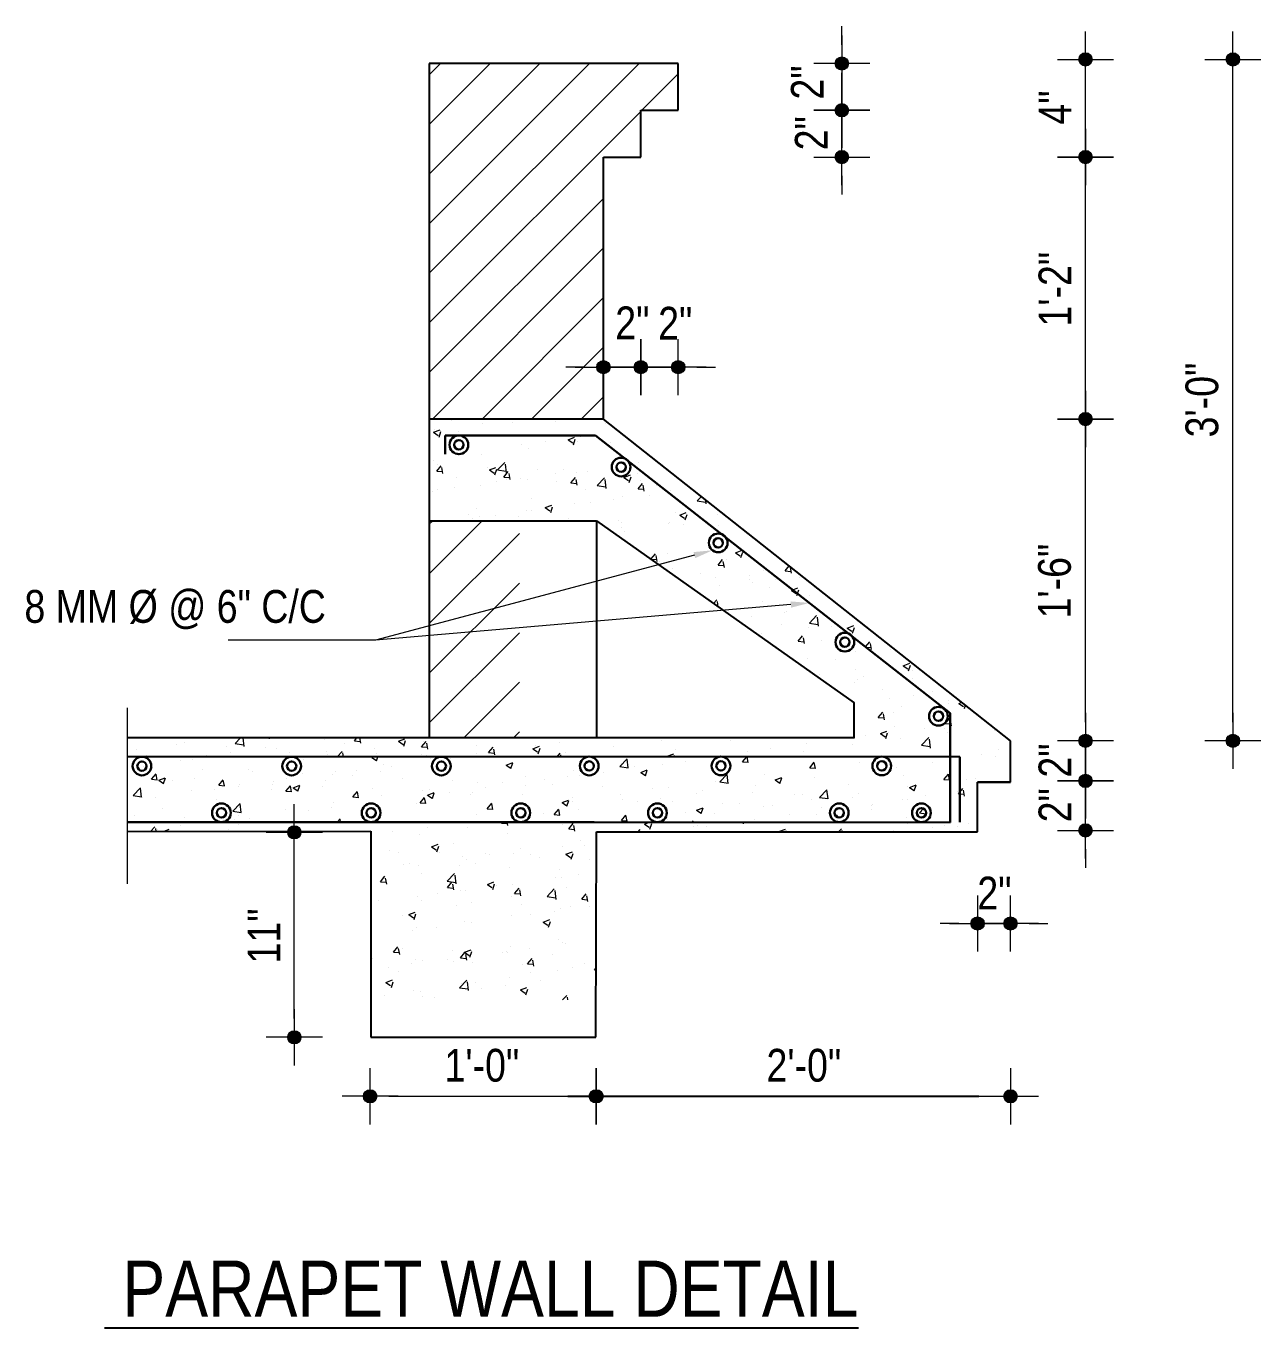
# Model space of a CAD drawing. Header units: inches. Extents: x 57837 to 133168, y 6972 to 27776.
# Drawn here: x 77967.5 to 78231.5, y 18305.2 to 18583.5 of the extents above; entities that cross this region are included whole.
import ezdxf

# ---------------------------------------------------------------- set-up
doc = ezdxf.new("R2010")
doc.units = ezdxf.units.IN
doc.header["$MEASUREMENT"] = 0
for name, color, linetype, lineweight in [('DIM', 2, 'Continuous', 13), ('HACTH', 153, 'Continuous', 5), ('HATCH', 74, 'Continuous', 5), ('rod position', 1, 'Continuous', 30)]:
    doc.layers.add(name, color=color, linetype=linetype, lineweight=lineweight)
doc.layers.add('elevation', color=3, linetype='Continuous')
doc.layers.add('text', color=255, linetype='Continuous')
doc.styles.get("Standard").update_dxf_attribs({"font": 'ARIALN.TTF', "height": 7})

msp = doc.modelspace()

# ---------------------------------------------------------------- hatches: boundary and pattern name
at = {"lineweight": 13}
h = msp.add_hatch(color=256, dxfattribs=at)
edge = h.paths.add_edge_path()
edge.add_arc((78141.85, 18575.48), 1.42, -90, 270)
h = msp.add_hatch(color=256, dxfattribs=at)
edge = h.paths.add_edge_path()
edge.add_arc((78193.94, 18576.35), 1.42, 90, 450)
h = msp.add_hatch(color=256, dxfattribs=at)
edge = h.paths.add_edge_path()
edge.add_arc((78225.46, 18576.35), 1.42, 90, 450)
h = msp.add_hatch(color=256, dxfattribs=at)
edge = h.paths.add_edge_path()
edge.add_arc((78141.85, 18565.48), 1.42, -90, 270)
h = msp.add_hatch(color=256, dxfattribs=at)
edge = h.paths.add_edge_path()
edge.add_arc((78141.85, 18565.48), 1.42, 90, 450)
h = msp.add_hatch(color=256, dxfattribs=at)
edge = h.paths.add_edge_path()
edge.add_arc((78141.85, 18555.48), 1.42, 90, 450)
h = msp.add_hatch(color=256, dxfattribs=at)
edge = h.paths.add_edge_path()
edge.add_arc((78193.94, 18555.48), 1.42, -90, 270)
h = msp.add_hatch(color=256, dxfattribs=at)
edge = h.paths.add_edge_path()
edge.add_arc((78193.94, 18555.48), 1.42, 90, 450)
h = msp.add_hatch(color=256, dxfattribs=at)
edge = h.paths.add_edge_path()
edge.add_arc((78090.88, 18510.56), 1.42, 0, 360)
h = msp.add_hatch(color=256, dxfattribs=at)
edge = h.paths.add_edge_path()
edge.add_arc((78098.88, 18510.56), 1.42, 0, 360)
h = msp.add_hatch(color=256, dxfattribs=at)
edge = h.paths.add_edge_path()
edge.add_arc((78098.88, 18510.56), 1.42, 180, 540)
h = msp.add_hatch(color=256, dxfattribs=at)
edge = h.paths.add_edge_path()
edge.add_arc((78106.88, 18510.56), 1.42, 180, 540)
h = msp.add_hatch(color=256, dxfattribs=at)
edge = h.paths.add_edge_path()
edge.add_arc((78193.94, 18499.48), 1.42, -90, 270)
h = msp.add_hatch(color=256, dxfattribs=at)
edge = h.paths.add_edge_path()
edge.add_arc((78193.94, 18499.48), 1.42, 90, 450)
h = msp.add_hatch(color=256, dxfattribs=at)
edge = h.paths.add_edge_path()
edge.add_arc((78193.94, 18430.69), 1.42, -90, 270)
h = msp.add_hatch(color=256, dxfattribs=at)
edge = h.paths.add_edge_path()
edge.add_arc((78193.94, 18430.69), 1.42, -90, 270)
h = msp.add_hatch(color=256, dxfattribs=at)
edge = h.paths.add_edge_path()
edge.add_arc((78225.46, 18430.69), 1.42, -90, 270)
h = msp.add_hatch(color=256, dxfattribs=at)
edge = h.paths.add_edge_path()
edge.add_arc((78193.94, 18422.13), 1.42, -90, 270)
h = msp.add_hatch(color=256, dxfattribs=at)
edge = h.paths.add_edge_path()
edge.add_arc((78193.94, 18422.13), 1.42, 90, 450)
h = msp.add_hatch(color=256, dxfattribs=at)
edge = h.paths.add_edge_path()
edge.add_arc((78024.81, 18411.14), 1.42, 90, 450)
h = msp.add_hatch(color=256, dxfattribs=at)
edge = h.paths.add_edge_path()
edge.add_arc((78193.94, 18411.56), 1.42, 90, 450)
h = msp.add_hatch(color=256, dxfattribs=at)
edge = h.paths.add_edge_path()
edge.add_arc((78170.87, 18391.65), 1.42, 0, 360)
h = msp.add_hatch(color=256, dxfattribs=at)
edge = h.paths.add_edge_path()
edge.add_arc((78177.92, 18391.65), 1.42, 180, 540)
h = msp.add_hatch(color=256, dxfattribs=at)
edge = h.paths.add_edge_path()
edge.add_arc((78024.81, 18367.32), 1.42, -90, 270)
h = msp.add_hatch(color=256, dxfattribs=at)
edge = h.paths.add_edge_path()
edge.add_arc((78041.01, 18354.71), 1.42, 180, 540)
h = msp.add_hatch(color=256, dxfattribs=at)
edge = h.paths.add_edge_path()
edge.add_arc((78089.29, 18354.71), 1.42, 0, 360)
h = msp.add_hatch(color=256, dxfattribs=at)
edge = h.paths.add_edge_path()
edge.add_arc((78089.41, 18354.71), 1.42, 180, 540)
h = msp.add_hatch(color=256, dxfattribs=at)
edge = h.paths.add_edge_path()
edge.add_arc((78177.92, 18354.71), 1.42, 0, 360)

# ---------------------------------------------------------------- linework, layer by layer
for p, q in [((78141.85, 18581.48), (78141.85, 18569.48)), ((78193.94, 18570.35), (78193.94, 18582.35)), ((78225.46, 18570.35), (78225.46, 18582.35)), ((78187.94, 18576.35), (78199.94, 18576.35)), ((78219.46, 18576.35), (78231.46, 18576.35)), ((78147.85, 18575.48), (78135.85, 18575.48)), ((78141.85, 18571.48), (78141.85, 18559.48)), ((78141.85, 18559.48), (78141.85, 18571.48)), ((78147.85, 18565.48), (78135.85, 18565.48)), ((78135.85, 18565.48), (78147.85, 18565.48)), ((78141.85, 18549.48), (78141.85, 18561.48)), ((78193.94, 18561.48), (78193.94, 18549.48)), ((78193.94, 18549.48), (78193.94, 18561.48)), ((78135.85, 18555.48), (78147.85, 18555.48)), ((78199.94, 18555.48), (78187.94, 18555.48)), ((78187.94, 18555.48), (78199.94, 18555.48)), ((78090.88, 18516.56), (78090.88, 18504.56)), ((78098.88, 18516.56), (78098.88, 18504.56)), ((78098.88, 18504.56), (78098.88, 18516.56)), ((78106.88, 18504.56), (78106.88, 18516.56)), ((78084.88, 18510.56), (78096.88, 18510.56)), ((78092.88, 18510.56), (78104.88, 18510.56)), ((78104.88, 18510.56), (78092.88, 18510.56)), ((78112.88, 18510.56), (78100.88, 18510.56)), ((78193.94, 18505.48), (78193.94, 18493.48)), ((78193.94, 18493.48), (78193.94, 18505.48)), ((78199.94, 18499.48), (78187.94, 18499.48)), ((78187.94, 18499.48), (78199.94, 18499.48)), ((78193.94, 18436.69), (78193.94, 18424.69)), ((78193.94, 18436.69), (78193.94, 18424.69)), ((78225.46, 18436.69), (78225.46, 18424.69)), ((78199.94, 18430.69), (78187.94, 18430.69)), ((78199.94, 18430.69), (78187.94, 18430.69)), ((78193.94, 18428.13), (78193.94, 18416.13)), ((78193.94, 18416.13), (78193.94, 18428.13)), ((78231.46, 18430.69), (78219.46, 18430.69)), ((78199.94, 18422.13), (78187.94, 18422.13)), ((78187.94, 18422.13), (78199.94, 18422.13)), ((78024.81, 18405.14), (78024.81, 18417.14)), ((78193.94, 18405.56), (78193.94, 18417.56)), ((78187.94, 18411.56), (78199.94, 18411.56)), ((78018.81, 18411.14), (78030.81, 18411.14)), ((78170.87, 18397.65), (78170.87, 18385.65)), ((78177.92, 18385.65), (78177.92, 18397.65)), ((78164.87, 18391.65), (78176.87, 18391.65)), ((78183.92, 18391.65), (78171.92, 18391.65)), ((78024.81, 18373.32), (78024.81, 18361.32)), ((78030.81, 18367.32), (78018.81, 18367.32)), ((78041.01, 18348.71), (78041.01, 18360.71)), ((78089.29, 18360.71), (78089.29, 18348.71)), ((78089.41, 18348.71), (78089.41, 18360.71)), ((78177.92, 18360.71), (78177.92, 18348.71)), ((78047.01, 18354.71), (78035.01, 18354.71)), ((78083.29, 18354.71), (78095.29, 18354.71)), ((78095.41, 18354.71), (78083.41, 18354.71)), ((78171.92, 18354.71), (78183.92, 18354.71))]:
    msp.add_line(p, q, dxfattribs=at)
for q in [(78053.66, 18575.48), (78053.66, 18431.32)]:
    msp.add_line((78053.66, 18575.48), q)
for centre in [(78141.85, 18575.48), (78193.94, 18576.35), (78225.46, 18576.35), (78141.85, 18565.48), (78141.85, 18565.48), (78141.85, 18555.48), (78193.94, 18555.48), (78193.94, 18555.48), (78090.88, 18510.56), (78098.88, 18510.56), (78098.88, 18510.56), (78106.88, 18510.56), (78193.94, 18499.48), (78193.94, 18499.48), (78193.94, 18430.69), (78193.94, 18430.69), (78225.46, 18430.69), (78193.94, 18422.13), (78193.94, 18422.13), (78024.81, 18411.14), (78193.94, 18411.56), (78170.87, 18391.65), (78177.92, 18391.65), (78024.81, 18367.32), (78041.01, 18354.71), (78089.29, 18354.71), (78089.41, 18354.71), (78177.92, 18354.71)]:
    msp.add_circle(centre, 1.42, dxfattribs=at)
at = {"color": 0, "linetype": 'ByBlock'}
for start, end in [(0, 180), (180, 0)]:
    msp.add_arc((78089.29, 18354.71), 0.75, start, end, dxfattribs=at)
at = {"layer": 'DIM', "linetype": 'Continuous'}
for p, q in [((78141.85, 18579.48), (78141.85, 18583.48)), ((78141.85, 18569.48), (78141.85, 18573.48)), ((78193.94, 18559.48), (78193.94, 18572.35)), ((78225.46, 18434.69), (78225.46, 18572.35)), ((78141.85, 18561.48), (78141.85, 18557.48)), ((78141.85, 18551.48), (78141.85, 18547.48)), ((78193.94, 18503.48), (78193.94, 18551.48)), ((78086.88, 18510.56), (78082.88, 18510.56)), ((78094.88, 18510.56), (78090.88, 18510.56)), ((78102.88, 18510.56), (78106.88, 18510.56)), ((78110.88, 18510.56), (78114.88, 18510.56))]:
    msp.add_line(p, q, dxfattribs=at)
at = {"layer": 'DIM'}
for p, q in [((78193.94, 18434.69), (78193.94, 18495.48)), ((78110.35, 18470.39), (78042.16, 18452.21)), ((78130.96, 18459.83), (78042.16, 18452.21)), ((78042.16, 18452.21), (78010.65, 18452.21)), ((78193.94, 18434.69), (78193.94, 18438.69)), ((78193.94, 18426.13), (78193.94, 18430.13)), ((78193.94, 18418.13), (78193.94, 18414.13)), ((78024.81, 18371.32), (78024.81, 18407.14)), ((78193.94, 18407.56), (78193.94, 18403.56)), ((78166.87, 18391.65), (78162.87, 18391.65)), ((78181.92, 18391.65), (78185.92, 18391.65)), ((78045.01, 18354.71), (78085.29, 18354.71)), ((78093.41, 18354.71), (78173.92, 18354.71))]:
    msp.add_line(p, q, dxfattribs=at)
at = {"layer": 'DIM', "lineweight": -3}
msp.add_line((78083.29, 18354.71), (78171.17, 18354.71), dxfattribs=at)
at = {"layer": 'DIM'}
for points in [[(78110.17, 18471.04), (78114.21, 18471.42), (78110.52, 18469.75)], [(78130.91, 18460.49), (78134.95, 18460.17), (78131.02, 18459.17)]]:
    msp.add_solid(points, dxfattribs=at)
at = {"layer": 'elevation'}
for p, q in [((78106.88, 18575.48), (78053.66, 18575.48)), ((78053.66, 18575.48), (78053.66, 18477.71)), ((78106.88, 18565.48), (78106.88, 18575.48)), ((78098.88, 18555.48), (78098.88, 18565.48)), ((78098.88, 18565.48), (78106.88, 18565.48)), ((78090.88, 18499.48), (78090.88, 18555.48)), ((78090.88, 18555.48), (78098.88, 18555.48)), ((78090.88, 18499.48), (78053.66, 18499.48)), ((78177.92, 18430.69), (78090.88, 18499.48)), ((78053.66, 18477.71), (78053.66, 18431.32)), ((78053.66, 18477.71), (78089.41, 18477.71)), ((78089.41, 18477.71), (78089.41, 18431.32)), ((78089.41, 18477.71), (78144.51, 18438.85)), ((78144.48, 18431.24), (78144.48, 18438.85)), ((78050.99, 18431.32), (77989.1, 18431.32)), ((78088.88, 18431.32), (78050.99, 18431.32)), ((78144.48, 18431.32), (78088.88, 18431.32)), ((78177.92, 18421.89), (78177.92, 18430.69)), ((78170.87, 18411.26), (78170.87, 18421.89)), ((78170.87, 18421.89), (78177.92, 18421.89)), ((78177.92, 18421.89), (78170.87, 18421.89)), ((77989.1, 18411.32), (78041.13, 18411.38)), ((78041.13, 18411.38), (78041.13, 18367.32)), ((78089.29, 18367.32), (78089.41, 18411.26)), ((78089.41, 18411.26), (78170.87, 18411.26)), ((78041.13, 18367.32), (78089.29, 18367.32))]:
    msp.add_line(p, q, dxfattribs=at)
at = {"layer": 'elevation', "lineweight": 0}
msp.add_line((77989.1, 18437.73), (77989.1, 18400.12), dxfattribs=at)
at = {"layer": 'HACTH'}
for p, q in [((78058.45, 18499.27), (78058.45, 18499.27)), ((78065.03, 18498.63), (78065.03, 18498.63)), ((78069.93, 18499.43), (78069.93, 18499.43)), ((78071.47, 18498.72), (78071.47, 18498.72)), ((78080.61, 18498.98), (78080.61, 18498.98)), ((78091.29, 18498.53), (78091.29, 18498.53)), ((78054.58, 18496.66), (78055.99, 18497.2)), ((78054.59, 18496.66), (78055.58, 18495.99)), ((78054.76, 18497.22), (78054.76, 18497.22)), ((78055.74, 18495.6), (78056.14, 18496.81)), ((78059.81, 18496.72), (78059.81, 18496.72)), ((78083.33, 18495.06), (78084.73, 18495.6)), ((78083.33, 18495.06), (78084.32, 18494.39)), ((78084.48, 18494), (78084.88, 18495.21)), ((78085.97, 18495.69), (78085.97, 18495.69)), ((78073.39, 18494.04), (78073.39, 18494.04)), ((78074.89, 18493.25), (78074.89, 18493.25)), ((78078.4, 18494.7), (78078.4, 18494.7)), ((78085.28, 18494.75), (78085.28, 18494.75)), ((78054.52, 18490.56), (78054.52, 18490.56)), ((78055.24, 18488.34), (78056.21, 18489.49)), ((78055.36, 18489.66), (78055.36, 18489.66)), ((78064.79, 18491.97), (78064.79, 18491.97)), ((78068.22, 18488.59), (78069.78, 18490.21)), ((78070.16, 18487.96), (78069.94, 18489.86)), ((78098.35, 18490.13), (78098.35, 18490.13)), ((78055.24, 18488.34), (78056.44, 18488.24)), ((78056.59, 18487.85), (78056.36, 18489.1)), ((78059.58, 18486.98), (78059.58, 18486.98)), ((78066.04, 18489.21), (78066.04, 18489.21)), ((78066.52, 18488.61), (78067.92, 18489.15)), ((78066.52, 18488.61), (78067.52, 18487.94)), ((78067.67, 18487.55), (78068.08, 18488.76)), ((78068.22, 18488.59), (78070, 18488.31)), ((78069.59, 18487.09), (78070.55, 18488.24)), ((78069.59, 18487.09), (78070.78, 18486.98)), ((78070.26, 18486.53), (78070.26, 18486.53)), ((78070.65, 18486.79), (78070.65, 18486.79)), ((78070.94, 18486.59), (78070.71, 18487.85)), ((78073.14, 18486.81), (78073.14, 18486.81)), ((78074.65, 18486.59), (78074.65, 18486.59)), ((78076.72, 18488.76), (78076.72, 18488.76)), ((78080.71, 18487.81), (78080.71, 18487.81)), ((78082.31, 18488.79), (78082.31, 18488.79)), ((78083.93, 18485.83), (78084.9, 18486.98)), ((78085.03, 18488.09), (78085.03, 18488.09)), ((78085.28, 18485.34), (78085.05, 18486.59)), ((78087.39, 18488.31), (78087.39, 18488.31)), ((78089.57, 18485.28), (78091.13, 18486.9)), ((78091.5, 18484.65), (78091.28, 18486.55)), ((78095.27, 18487.01), (78096.67, 18487.55)), ((78095.27, 18487.01), (78096.26, 18486.34)), ((78096.42, 18485.95), (78096.82, 18487.16)), ((78098.07, 18487.86), (78098.07, 18487.86)), ((78054.27, 18483.91), (78054.27, 18483.91)), ((78055.5, 18484.49), (78055.5, 18484.49)), ((78058.98, 18484.79), (78058.98, 18484.79)), ((78064.54, 18485.31), (78064.54, 18485.31)), ((78068.13, 18486.15), (78068.13, 18486.15)), ((78080.93, 18486.08), (78080.93, 18486.08)), ((78083.93, 18485.83), (78085.13, 18485.73)), ((78087.1, 18484.4), (78087.1, 18484.4)), ((78089.57, 18485.28), (78091.35, 18485)), ((78091.61, 18485.62), (78091.61, 18485.62)), ((78098.28, 18484.58), (78099.24, 18485.73)), ((78098.28, 18484.58), (78099.47, 18484.47)), ((78098.77, 18486.4), (78098.77, 18486.4)), ((78099.63, 18484.08), (78099.4, 18485.34)), ((78102.28, 18485.17), (78102.28, 18485.17)), ((78105.16, 18484.12), (78105.16, 18484.12)), ((78075.44, 18482.4), (78075.44, 18482.4)), ((78078.46, 18480.56), (78079.86, 18481.1)), ((78084.79, 18481.44), (78084.79, 18481.44)), ((78088.08, 18481.58), (78088.08, 18481.58)), ((78093.09, 18482.24), (78093.09, 18482.24)), ((78095.06, 18482.84), (78095.06, 18482.84)), ((78100.66, 18483.24), (78100.66, 18483.24)), ((78110.91, 18481.97), (78111.83, 18482.92)), ((78110.91, 18481.97), (78112.69, 18481.69)), ((78112.85, 18481.34), (78112.75, 18482.2)), ((78062.06, 18479.05), (78062.06, 18479.05)), ((78062.87, 18478.26), (78062.87, 18478.26)), ((78063.77, 18480.39), (78063.77, 18480.39)), ((78064.3, 18478.66), (78064.3, 18478.66)), ((78067.87, 18478.92), (78067.87, 18478.92)), ((78072.74, 18478.6), (78072.74, 18478.6)), ((78074.4, 18479.94), (78074.4, 18479.94)), ((78075.45, 18479.92), (78075.45, 18479.92)), ((78078.46, 18480.56), (78079.46, 18479.89)), ((78079.61, 18479.5), (78080.02, 18480.71)), ((78106.4, 18479.4), (78106.4, 18479.4)), ((78107.2, 18478.96), (78108.6, 18479.49)), ((78107.2, 18478.96), (78108.2, 18478.29)), ((78108.35, 18477.9), (78108.76, 18479.11)), ((78115.31, 18478.97), (78115.31, 18478.97)), ((78083.41, 18478.14), (78083.41, 18478.14)), ((78094.09, 18477.69), (78094.09, 18477.69)), ((78094.74, 18477.4), (78094.74, 18477.4)), ((78094.82, 18476.19), (78094.82, 18476.19)), ((78104.77, 18477.24), (78104.77, 18477.24)), ((78104.92, 18477.47), (78104.92, 18477.47)), ((78108.03, 18477.01), (78108.03, 18477.01)), ((78113.04, 18477.67), (78113.04, 18477.67)), ((78115.44, 18476.79), (78115.44, 18476.79)), ((78095.4, 18475.35), (78095.4, 18475.35)), ((78101.05, 18469.53), (78102.02, 18470.68)), ((78102.4, 18469.04), (78102.17, 18470.29)), ((78104.67, 18470.81), (78104.67, 18470.81)), ((78115.35, 18470.78), (78115.35, 18470.78)), ((78119.14, 18470.9), (78120.54, 18471.44)), ((78119.14, 18470.9), (78120.14, 18470.23)), ((78120.29, 18469.85), (78120.7, 18471.05)), ((78101.05, 18469.53), (78102.25, 18469.43)), ((78102.77, 18469.12), (78102.77, 18469.12)), ((78105.58, 18467.47), (78105.58, 18467.47)), ((78107.78, 18469.78), (78107.78, 18469.78)), ((78115.4, 18468.28), (78116.36, 18469.43)), ((78115.4, 18468.28), (78116.59, 18468.17)), ((78116.75, 18467.78), (78116.52, 18469.04)), ((78117.24, 18469.47), (78117.24, 18469.47)), ((78125.09, 18467.06), (78125.09, 18467.06)), ((78129.74, 18467.02), (78130.62, 18468.07)), ((78129.74, 18467.02), (78130.94, 18466.92)), ((78131.09, 18466.53), (78130.86, 18467.78)), ((78111.55, 18466.57), (78111.55, 18466.57)), ((78114.82, 18465.65), (78114.82, 18465.65)), ((78122.03, 18465.08), (78122.03, 18465.08)), ((78122.22, 18466.12), (78122.22, 18466.12)), ((78122.72, 18464.55), (78122.72, 18464.55)), ((78127.73, 18465.21), (78127.73, 18465.21)), ((78132.9, 18465.67), (78132.9, 18465.67)), ((78110.37, 18463.08), (78110.37, 18463.08)), ((78115.76, 18463.88), (78115.76, 18463.88)), ((78126.44, 18463.43), (78126.44, 18463.43)), ((78131.08, 18462.85), (78131.38, 18462.97)), ((78131.08, 18462.85), (78132.08, 18462.18)), ((78131.38, 18462.97), (78132.48, 18463.39)), ((78132.23, 18461.79), (78132.37, 18462.19)), ((78132.37, 18462.19), (78132.64, 18463)), ((78134.95, 18461.68), (78134.95, 18461.68)), ((78114.42, 18460.06), (78115.12, 18460.8)), ((78115.41, 18459.37), (78115.28, 18460.45)), ((78124.84, 18460.4), (78124.84, 18460.4)), ((78122.47, 18457.33), (78122.47, 18457.33)), ((78129.67, 18458.08), (78129.67, 18458.08)), ((78130.04, 18458.32), (78130.04, 18458.32)), ((78134.91, 18455.86), (78136.47, 18457.49)), ((78136.85, 18455.24), (78136.62, 18457.14)), ((78145.09, 18456.52), (78145.09, 18456.52)), ((78124.6, 18453.74), (78124.6, 18453.74)), ((78128.92, 18455.5), (78128.92, 18455.5)), ((78132.52, 18451.98), (78133.48, 18453.13)), ((78134.7, 18455.02), (78134.7, 18455.02)), ((78134.91, 18455.86), (78136.69, 18455.59)), ((78139.6, 18455.05), (78139.6, 18455.05)), ((78143.02, 18454.8), (78144.42, 18455.34)), ((78143.02, 18454.8), (78144.01, 18454.13)), ((78144.17, 18453.74), (78144.57, 18454.95)), ((78132.52, 18451.98), (78133.71, 18451.87)), ((78133.87, 18451.48), (78133.64, 18452.74)), ((78137.41, 18452.1), (78137.41, 18452.1)), ((78146.86, 18450.72), (78146.92, 18450.8)), ((78146.86, 18450.72), (78147.04, 18450.71)), ((78146.92, 18450.8), (78147.83, 18451.87)), ((78147.04, 18450.71), (78148.06, 18450.62)), ((78148.21, 18450.23), (78147.98, 18451.48)), ((78134.46, 18448.37), (78134.46, 18448.37)), ((78140.51, 18448.15), (78140.51, 18448.15)), ((78144.85, 18449.87), (78144.85, 18449.87)), ((78152.17, 18450.15), (78152.17, 18450.15)), ((78137.16, 18444.87), (78137.16, 18444.87)), ((78144.73, 18445.87), (78144.73, 18445.87)), ((78154.96, 18446.75), (78156.36, 18447.29)), ((78154.96, 18446.75), (78155.95, 18446.08)), ((78156.11, 18445.69), (78156.51, 18446.9)), ((78156.97, 18445.76), (78156.97, 18445.76)), ((78139.92, 18442.15), (78139.92, 18442.15)), ((78144.6, 18443.21), (78144.6, 18443.21)), ((78145.3, 18443.76), (78145.3, 18443.76)), ((78146.38, 18444.38), (78146.38, 18444.38)), ((78154.87, 18444.62), (78154.87, 18444.62)), ((78157.06, 18443.93), (78157.06, 18443.93)), ((78150.6, 18441.69), (78150.6, 18441.69)), ((78152.1, 18439.64), (78152.1, 18439.64)), ((78157.11, 18440.3), (78157.11, 18440.3)), ((78161.27, 18441.24), (78161.27, 18441.24)), ((78164.73, 18439.24), (78164.73, 18439.24)), ((78149.64, 18435.68), (78150.6, 18436.83)), ((78150.99, 18435.19), (78150.76, 18436.44)), ((78152.94, 18436.76), (78152.94, 18436.76)), ((78154.63, 18437.96), (78154.63, 18437.96)), ((78164.6, 18438.76), (78164.6, 18438.76)), ((78166.89, 18438.7), (78167.5, 18438.93)), ((78166.89, 18438.7), (78167.89, 18438.02)), ((78168.05, 18437.64), (78168.27, 18438.32)), ((78149.64, 18435.68), (78150.83, 18435.58)), ((78153.08, 18433.76), (78153.08, 18433.76)), ((78163.98, 18434.42), (78164.95, 18435.57)), ((78163.98, 18434.42), (78165.02, 18434.33)), ((78165.02, 18434.33), (78165.18, 18434.32)), ((78165.33, 18433.93), (78165.1, 18435.18)), ((78172.05, 18435.07), (78172.05, 18435.07)), ((78012.15, 18430.14), (78013.28, 18431.32)), ((78014.08, 18429.52), (78013.87, 18431.32)), ((78019.47, 18431.14), (78019.53, 18431.32)), ((78031.3, 18430.93), (78031.3, 18430.93)), ((78037.65, 18430.68), (78038.19, 18431.32)), ((78039, 18430.18), (78038.79, 18431.32)), ((78047.06, 18430.6), (78048.46, 18431.14)), ((78103.22, 18430.86), (78103.22, 18430.86)), ((78146.84, 18431.75), (78146.84, 18431.75)), ((78150.09, 18432.24), (78151.49, 18432.78)), ((78150.09, 18432.24), (78151.09, 18431.57)), ((78151.24, 18431.19), (78151.65, 18432.39)), ((78151.85, 18432.41), (78151.85, 18432.41)), ((78154.39, 18431.3), (78154.39, 18431.3)), ((78158.91, 18429.76), (78160.47, 18431.38)), ((78159.42, 18433.41), (78159.42, 18433.41)), ((78160.84, 18429.14), (78160.62, 18431.04)), ((78163.75, 18433.31), (78163.75, 18433.31)), ((78164.49, 18432.58), (78164.49, 18432.58)), ((78174.43, 18432.86), (78174.43, 18432.86)), ((77991.05, 18428.92), (77991.05, 18428.92)), ((77999.71, 18429.86), (77999.71, 18429.86)), ((78001.32, 18430.33), (78001.32, 18430.33)), ((78010.39, 18429.41), (78010.39, 18429.41)), ((78011.09, 18428.27), (78011.09, 18428.27)), ((78012.15, 18430.14), (78013.92, 18429.86)), ((78018.67, 18429.27), (78018.67, 18429.27)), ((78021.06, 18428.96), (78021.06, 18428.96)), ((78023.87, 18428.13), (78023.87, 18428.13)), ((78031.74, 18428.51), (78031.74, 18428.51)), ((78033.95, 18427.31), (78035.05, 18428.45)), ((78035.3, 18427.31), (78035.2, 18428.11)), ((78035.54, 18430.13), (78035.54, 18430.13)), ((78037.65, 18430.68), (78038.85, 18430.57)), ((78041.94, 18429.14), (78041.94, 18429.14)), ((78047.06, 18430.6), (78048.05, 18429.93)), ((78048.21, 18429.54), (78048.61, 18430.75)), ((78052, 18429.42), (78052.96, 18430.57)), ((78052, 18429.42), (78053.19, 18429.32)), ((78052.33, 18430.64), (78052.33, 18430.64)), ((78053.35, 18428.93), (78053.12, 18430.18)), ((78063.66, 18429.74), (78063.66, 18429.74)), ((78066.34, 18428.17), (78067.31, 18429.32)), ((78066.34, 18428.17), (78067.54, 18428.06)), ((78067.69, 18427.67), (78067.46, 18428.93)), ((78075.8, 18429), (78077.2, 18429.53)), ((78075.8, 18429), (78076.8, 18428.33)), ((78076.46, 18429.68), (78076.46, 18429.68)), ((78076.95, 18427.94), (78077.36, 18429.15)), ((78081.01, 18427.29), (78081.65, 18428.06)), ((78081.47, 18430.34), (78081.47, 18430.34)), ((78082.84, 18428.17), (78082.84, 18428.17)), ((78093.11, 18429.58), (78093.11, 18429.58)), ((78106.29, 18428.75), (78106.29, 18428.75)), ((78117.95, 18430.75), (78117.95, 18430.75)), ((78121.63, 18428.43), (78121.63, 18428.43)), ((78126.63, 18429.09), (78126.63, 18429.09)), ((78133.73, 18428.39), (78133.73, 18428.39)), ((78134.21, 18430.09), (78134.21, 18430.09)), ((78144.12, 18429.89), (78144.12, 18429.89)), ((78158.91, 18429.76), (78160.69, 18429.48)), ((78175.44, 18428.83), (78175.44, 18428.83)), ((77992.91, 18425.51), (77992.91, 18425.51)), ((77993.25, 18427.62), (77993.25, 18427.62)), ((78000.48, 18426.5), (78000.48, 18426.5)), ((78003.01, 18426.64), (78003.01, 18426.64)), ((78006.09, 18427.61), (78006.09, 18427.61)), ((78026.74, 18426.61), (78026.74, 18426.61)), ((78031.84, 18427.86), (78031.84, 18427.86)), ((78041.37, 18427.13), (78041.82, 18427.3)), ((78041.37, 18427.13), (78042.37, 18426.46)), ((78042.38, 18426.4), (78042.68, 18427.3)), ((78042.42, 18428.05), (78042.42, 18428.05)), ((78043.8, 18425.58), (78043.8, 18425.58)), ((78051.99, 18427.74), (78051.99, 18427.74)), ((78053.09, 18427.6), (78053.09, 18427.6)), ((78053.9, 18426.86), (78053.9, 18426.86)), ((78058.28, 18426.92), (78058.28, 18426.92)), ((78063.83, 18428.02), (78063.83, 18428.02)), ((78070.11, 18425.53), (78071.51, 18426.07)), ((78070.11, 18425.53), (78071.11, 18424.86)), ((78071.12, 18424.8), (78071.53, 18426.01)), ((78081.88, 18427.29), (78081.81, 18427.67)), ((78094.42, 18425.23), (78095.98, 18426.86)), ((78094.8, 18425.89), (78094.8, 18425.89)), ((78096.21, 18424.91), (78095.99, 18426.81)), ((78103.44, 18425.67), (78103.44, 18425.67)), ((78104.54, 18427.4), (78105.94, 18427.93)), ((78104.54, 18427.4), (78104.71, 18427.28)), ((78106.01, 18427.28), (78106.1, 18427.55)), ((78108.45, 18426.33), (78108.45, 18426.33)), ((78109.15, 18427.23), (78109.15, 18427.23)), ((78120.64, 18426.22), (78121.54, 18427.28)), ((78120.64, 18426.22), (78121.84, 18426.11)), ((78121.85, 18426.06), (78121.63, 18427.28)), ((78134.99, 18424.96), (78135.95, 18426.11)), ((78136.2, 18424.8), (78135.97, 18426.05)), ((78145.69, 18426.11), (78145.69, 18426.11)), ((78161.19, 18426.07), (78161.19, 18426.07)), ((78166.79, 18427.18), (78166.79, 18427.18)), ((78171.8, 18427.84), (78171.8, 18427.84)), ((78174.63, 18427.42), (78174.63, 18427.42)), ((77992.62, 18425.14), (77992.62, 18425.14)), ((77994.31, 18422.47), (77995.28, 18423.62)), ((77994.59, 18424.99), (77994.59, 18424.99)), ((77995.52, 18422.31), (77995.29, 18423.56)), ((77995.82, 18422.28), (77997.22, 18422.82)), ((77996.83, 18421.56), (77997.24, 18422.76)), ((78003.41, 18422.61), (78003.41, 18422.61)), ((78005.27, 18424.53), (78005.27, 18424.53)), ((78015.08, 18424.61), (78015.08, 18424.61)), ((78015.95, 18424.08), (78015.95, 18424.08)), ((78023.14, 18422.67), (78023.14, 18422.67)), ((78026.62, 18423.63), (78026.62, 18423.63)), ((78033.07, 18423.6), (78033.07, 18423.6)), ((78033.53, 18424.17), (78033.53, 18424.17)), ((78037.3, 18423.18), (78037.3, 18423.18)), ((78038.07, 18424.26), (78038.07, 18424.26)), ((78043.2, 18424.22), (78043.2, 18424.22)), ((78045.65, 18425.25), (78045.65, 18425.25)), ((78047.98, 18422.73), (78047.98, 18422.73)), ((78074.31, 18423.11), (78074.31, 18423.11)), ((78083.24, 18423.01), (78083.24, 18423.01)), ((78084.41, 18424.39), (78084.41, 18424.39)), ((78085.83, 18423.23), (78085.83, 18423.23)), ((78090.81, 18424), (78090.81, 18424)), ((78094.42, 18425.23), (78096.2, 18424.96)), ((78097.49, 18425.23), (78097.49, 18425.23)), ((78098.86, 18423.93), (78100.26, 18424.47)), ((78098.86, 18423.93), (78099.85, 18423.26)), ((78099.86, 18423.2), (78100.27, 18424.41)), ((78115.77, 18421.92), (78117.32, 18423.55)), ((78117.56, 18421.6), (78117.34, 18423.5)), ((78125.32, 18423.42), (78125.32, 18423.42)), ((78127.6, 18422.33), (78129, 18422.86)), ((78128.61, 18421.6), (78129.01, 18422.81)), ((78134.99, 18424.96), (78136.18, 18424.86)), ((78135.58, 18424.83), (78135.58, 18424.83)), ((78135.98, 18422.76), (78135.98, 18422.76)), ((78148.61, 18424.42), (78148.61, 18424.42)), ((78153.61, 18425.08), (78153.61, 18425.08)), ((78154.98, 18423.31), (78154.98, 18423.31)), ((78163.68, 18422.45), (78164.64, 18423.6)), ((78164.89, 18422.29), (78164.66, 18423.54)), ((78170.53, 18422.64), (78170.53, 18422.64)), ((77990.35, 18418.99), (77991.91, 18420.62)), ((77991.75, 18420.61), (77991.75, 18420.61)), ((77992.14, 18418.67), (77991.92, 18420.57)), ((77994.31, 18422.47), (77995.51, 18422.36)), ((77995.82, 18422.28), (77996.82, 18421.61)), ((77998.81, 18422.3), (77998.81, 18422.3)), ((78002.77, 18419.99), (78002.77, 18419.99)), ((78007.85, 18420.28), (78007.85, 18420.28)), ((78008.66, 18421.21), (78009.62, 18422.36)), ((78008.66, 18421.21), (78009.85, 18421.11)), ((78009.49, 18421.85), (78009.49, 18421.85)), ((78009.87, 18421.05), (78009.63, 18422.31)), ((78012.86, 18420.94), (78012.86, 18420.94)), ((78013.04, 18421.39), (78013.04, 18421.39)), ((78019.87, 18420.22), (78019.87, 18420.22)), ((78020.16, 18421.4), (78020.16, 18421.4)), ((78020.44, 18421.94), (78020.44, 18421.94)), ((78023, 18419.96), (78023.97, 18421.11)), ((78023, 18419.96), (78024.2, 18419.85)), ((78024.21, 18419.8), (78023.98, 18421.05)), ((78024.57, 18420.68), (78025.97, 18421.22)), ((78024.57, 18420.68), (78025.56, 18420.01)), ((78025.57, 18419.95), (78025.98, 18421.16)), ((78030.84, 18420.95), (78030.84, 18420.95)), ((78031.53, 18422.22), (78031.53, 18422.22)), ((78037.35, 18418.7), (78038.31, 18419.85)), ((78038.56, 18418.54), (78038.32, 18419.8)), ((78041.52, 18420.49), (78041.52, 18420.49)), ((78052.19, 18420.04), (78052.19, 18420.04)), ((78053.65, 18420.2), (78053.65, 18420.2)), ((78058.65, 18422.28), (78058.65, 18422.28)), ((78064.04, 18421.7), (78064.04, 18421.7)), ((78065.6, 18420.69), (78065.6, 18420.69)), ((78069.33, 18421.83), (78069.33, 18421.83)), ((78074.16, 18421.23), (78074.16, 18421.23)), ((78078.23, 18422.35), (78078.23, 18422.35)), ((78080, 18421.38), (78080, 18421.38)), ((78090.68, 18420.93), (78090.68, 18420.93)), ((78101.36, 18420.47), (78101.36, 18420.47)), ((78104.83, 18420.64), (78104.83, 18420.64)), ((78112.03, 18420.02), (78112.03, 18420.02)), ((78114.93, 18421.92), (78114.93, 18421.92)), ((78115.77, 18421.92), (78117.54, 18421.65)), ((78123.39, 18421.1), (78123.39, 18421.1)), ((78127.6, 18422.33), (78128.59, 18421.65)), ((78128.4, 18421.76), (78128.4, 18421.76)), ((78137.11, 18418.61), (78138.67, 18420.24)), ((78138.9, 18418.29), (78138.68, 18420.19)), ((78143.32, 18421.31), (78143.32, 18421.31)), ((78155.83, 18420.95), (78155.83, 18420.95)), ((78156.34, 18420.72), (78157.74, 18421.26)), ((78156.34, 18420.72), (78157.34, 18420.05)), ((78157.35, 18420), (78157.75, 18421.21)), ((78163.68, 18422.45), (78164.88, 18422.35)), ((78166.54, 18419.95), (78166.54, 18419.95)), ((78166.76, 18419.38), (78167.72, 18420.53)), ((78168.11, 18418.89), (78167.88, 18420.14)), ((78168.57, 18422.44), (78168.57, 18422.44)), ((77990.35, 18418.99), (77992.13, 18418.72)), ((77992.38, 18418.49), (77992.38, 18418.49)), ((77995.22, 18418.62), (77995.22, 18418.62)), ((78008.2, 18418.22), (78008.2, 18418.22)), ((78011.69, 18415.68), (78013.25, 18417.31)), ((78013.48, 18415.36), (78013.26, 18417.26)), ((78033.28, 18417.52), (78033.28, 18417.52)), ((78037.35, 18418.7), (78038.54, 18418.6)), ((78040.39, 18417.37), (78040.39, 18417.37)), ((78043.55, 18418.92), (78043.55, 18418.92)), ((78050.83, 18417.22), (78050.83, 18417.22)), ((78051.69, 18417.45), (78052.66, 18418.6)), ((78051.69, 18417.45), (78052.89, 18417.34)), ((78052.9, 18417.29), (78052.67, 18418.54)), ((78053.02, 18419.03), (78053.02, 18419.03)), ((78053.31, 18419.08), (78054.71, 18419.62)), ((78053.31, 18419.08), (78054.3, 18418.41)), ((78054.32, 18418.35), (78054.72, 18419.56)), ((78058.02, 18419.69), (78058.02, 18419.69)), ((78062.5, 18419.23), (78062.5, 18419.23)), ((78062.87, 18419.59), (78062.87, 18419.59)), ((78066.04, 18416.19), (78067, 18417.34)), ((78067.25, 18416.03), (78067.02, 18417.29)), ((78073.55, 18419.14), (78073.55, 18419.14)), ((78082.05, 18417.48), (78083.45, 18418.01)), ((78082.05, 18417.48), (78083.05, 18416.81)), ((78083.06, 18416.75), (78083.46, 18417.96)), ((78084.17, 18417.74), (78084.17, 18417.74)), ((78084.22, 18418.69), (78084.22, 18418.69)), ((78094.56, 18419.23), (78094.56, 18419.23)), ((78094.9, 18418.24), (78094.9, 18418.24)), ((78098.18, 18417.78), (78098.18, 18417.78)), ((78103.19, 18418.44), (78103.19, 18418.44)), ((78105.57, 18417.79), (78105.57, 18417.79)), ((78110.76, 18419.44), (78110.76, 18419.44)), ((78116.25, 18417.34), (78116.25, 18417.34)), ((78119.99, 18417.3), (78119.99, 18417.3)), ((78122.71, 18419.57), (78122.71, 18419.57)), ((78131.65, 18419.3), (78131.65, 18419.3)), ((78133.39, 18419.12), (78133.39, 18419.12)), ((78135.34, 18418.17), (78135.34, 18418.17)), ((78137.11, 18418.61), (78138.89, 18418.34)), ((78144.06, 18418.67), (78144.06, 18418.67)), ((78145.44, 18419.45), (78145.44, 18419.45)), ((78148.35, 18417.19), (78148.35, 18417.19)), ((78154.74, 18418.22), (78154.74, 18418.22)), ((78155.93, 18418.19), (78155.93, 18418.19)), ((78159.77, 18418.92), (78159.77, 18418.92)), ((78166.76, 18419.38), (78167.95, 18419.28)), ((77990.61, 18414.82), (77990.61, 18414.82)), ((77996.54, 18416.21), (77996.54, 18416.21)), ((78001.29, 18414.37), (78001.29, 18414.37)), ((78011.69, 18415.68), (78013.47, 18415.41)), ((78012.79, 18414.74), (78012.79, 18414.74)), ((78022.9, 18416.02), (78022.9, 18416.02)), ((78027.81, 18415.71), (78027.81, 18415.71)), ((78032.81, 18416.37), (78032.81, 18416.37)), ((78039.17, 18415.22), (78039.17, 18415.22)), ((78063.8, 18415.05), (78063.8, 18415.05)), ((78066.04, 18416.19), (78067.23, 18416.09)), ((78077.98, 18415.12), (78077.98, 18415.12)), ((78080.38, 18414.94), (78081.35, 18416.09)), ((78080.38, 18414.94), (78081.58, 18414.83)), ((78081.59, 18414.78), (78081.36, 18416.03)), ((78085.55, 18416.12), (78085.55, 18416.12)), ((78094.73, 18413.68), (78095.69, 18414.83)), ((78095.94, 18413.52), (78095.71, 18414.78)), ((78108.33, 18415.3), (78108.33, 18415.3)), ((78110.79, 18415.88), (78112.19, 18416.41)), ((78110.79, 18415.88), (78111.79, 18415.2)), ((78111.8, 18415.15), (78112.21, 18416.36)), ((78114.69, 18415.27), (78114.69, 18415.27)), ((78125.07, 18416.76), (78125.07, 18416.76)), ((78126.93, 18416.89), (78126.93, 18416.89)), ((78130.71, 18414.87), (78130.71, 18414.87)), ((78136.45, 18414.91), (78136.45, 18414.91)), ((78137.6, 18416.43), (78137.6, 18416.43)), ((78139.54, 18414.27), (78139.59, 18414.29)), ((78139.54, 18414.27), (78139.65, 18414.2)), ((78140.55, 18414.66), (78140.94, 18414.81)), ((78140.84, 18414.43), (78140.95, 18414.76)), ((78143.34, 18416.53), (78143.34, 18416.53)), ((78148.11, 18416.92), (78148.11, 18416.92)), ((78148.28, 18415.98), (78148.28, 18415.98)), ((78155.59, 18414.3), (78155.59, 18414.3)), ((78158.46, 18415.3), (78159.32, 18416.21)), ((78158.46, 18415.3), (78159.83, 18415.09)), ((78158.96, 18415.53), (78158.96, 18415.53)), ((77994.09, 18411.33), (77995.01, 18412.28)), ((77995.24, 18411.33), (77995.17, 18411.93)), ((77995.56, 18411.84), (77995.56, 18411.84)), ((77996.86, 18411.33), (77998.04, 18411.78)), ((77998.18, 18411.33), (77998.2, 18411.4)), ((78000.57, 18412.5), (78000.57, 18412.5)), ((78002.52, 18413.33), (78002.52, 18413.33)), ((78010.7, 18411.64), (78010.7, 18411.64)), ((78011.97, 18413.92), (78011.97, 18413.92)), ((78012.98, 18412.73), (78012.98, 18412.73)), ((78015.17, 18414.05), (78015.17, 18414.05)), ((78021.08, 18413.14), (78021.08, 18413.14)), ((78022.64, 18413.47), (78022.64, 18413.47)), ((78033.95, 18413.32), (78034.6, 18414)), ((78034.68, 18413.32), (78034.61, 18413.95)), ((78053.31, 18412.24), (78053.31, 18412.24)), ((78053.41, 18413.55), (78053.41, 18413.55)), ((78061.87, 18412.08), (78061.87, 18412.08)), ((78069.12, 18413.12), (78069.28, 18413.32)), ((78069.12, 18413.12), (78070.31, 18413.02)), ((78070.47, 18412.63), (78070.34, 18413.32)), ((78082.13, 18412.81), (78082.13, 18412.81)), ((78083.46, 18411.87), (78084.43, 18413.02)), ((78083.46, 18411.87), (78084.66, 18411.76)), ((78084.81, 18411.37), (78084.58, 18412.63)), ((78094.73, 18413.68), (78095.92, 18413.58)), ((78098.35, 18411.26), (78098.77, 18411.76)), ((78098.95, 18411.26), (78098.93, 18411.37)), ((78099.68, 18412.89), (78100.77, 18413.31)), ((78099.68, 18412.89), (78100.67, 18412.22)), ((78100.83, 18411.83), (78101.23, 18413.04)), ((78104.58, 18413.98), (78104.58, 18413.98)), ((78109.81, 18413.31), (78110.04, 18413.58)), ((78110.09, 18413.31), (78110.05, 18413.52)), ((78110.25, 18412.42), (78110.25, 18412.42)), ((78111.1, 18412.66), (78111.1, 18412.66)), ((78112.87, 18412.39), (78112.87, 18412.39)), ((78120.8, 18412.97), (78120.76, 18413.3)), ((78123.14, 18413.87), (78123.14, 18413.87)), ((78128.42, 18411.29), (78129.82, 18411.83)), ((78129.92, 18411.26), (78129.98, 18411.44)), ((78141.16, 18411.26), (78141.77, 18411.9)), ((78141.96, 18411.26), (78141.93, 18411.55)), ((78152.88, 18411.43), (78152.88, 18411.43)), ((78155.88, 18412.93), (78155.88, 18412.93)), ((78156.27, 18411.41), (78156.27, 18411.41)), ((78161.27, 18412.07), (78161.27, 18412.07)), ((78163.76, 18412.61), (78163.76, 18412.61)), ((78166.56, 18412.48), (78166.56, 18412.48)), ((78168.85, 18413.06), (78168.85, 18413.06)), ((78041.21, 18409.17), (78041.21, 18409.17)), ((78045.73, 18411.25), (78045.73, 18411.25)), ((78051.6, 18410.67), (78051.6, 18410.67)), ((78054.13, 18408.04), (78055.53, 18408.58)), ((78058.81, 18408.81), (78058.81, 18408.81)), ((78070.47, 18410.81), (78070.47, 18410.81)), ((78085.89, 18409.34), (78085.89, 18409.34)), ((78128.42, 18411.29), (78128.46, 18411.26)), ((78153.66, 18411.33), (78153.66, 18411.33)), ((78045.22, 18407.22), (78045.22, 18407.22)), ((78047.14, 18406.81), (78047.14, 18406.81)), ((78054.13, 18408.04), (78055.12, 18407.37)), ((78055.28, 18406.99), (78055.69, 18408.19)), ((78055.9, 18406.77), (78055.9, 18406.77)), ((78060.68, 18406.02), (78060.68, 18406.02)), ((78065.69, 18406.68), (78065.69, 18406.68)), ((78066.57, 18406.32), (78066.57, 18406.32)), ((78071.73, 18406.7), (78071.73, 18406.7)), ((78073.26, 18407.67), (78073.26, 18407.67)), ((78075.26, 18406.42), (78075.26, 18406.42)), ((78077.25, 18405.86), (78077.25, 18405.86)), ((78082.11, 18408.2), (78082.11, 18408.2)), ((78082.87, 18406.44), (78084.27, 18406.98)), ((78082.87, 18406.44), (78083.87, 18405.77)), ((78084.02, 18405.38), (78084.43, 18406.59)), ((78086.92, 18408.42), (78086.92, 18408.42)), ((78048.05, 18404.35), (78048.05, 18404.35)), ((78049.44, 18404.53), (78049.44, 18404.53)), ((78051.36, 18404.01), (78051.36, 18404.01)), ((78060.11, 18404.08), (78060.11, 18404.08)), ((78061.62, 18405.42), (78061.62, 18405.42)), ((78063.6, 18404.42), (78063.6, 18404.42)), ((78070.79, 18403.63), (78070.79, 18403.63)), ((78081.47, 18403.18), (78081.47, 18403.18)), ((78087.93, 18405.41), (78087.93, 18405.41)), ((78043.2, 18400.59), (78044.16, 18401.74)), ((78043.2, 18400.59), (78044.4, 18400.48)), ((78044.55, 18400.09), (78044.32, 18401.35)), ((78051.93, 18402.41), (78051.93, 18402.41)), ((78057.49, 18400.73), (78059.04, 18402.35)), ((78057.49, 18400.73), (78059.27, 18400.45)), ((78057.55, 18399.33), (78058.51, 18400.48)), ((78059.42, 18400.1), (78059.2, 18402)), ((78066.07, 18399.99), (78067.47, 18400.53)), ((78080.63, 18401.45), (78080.63, 18401.45)), ((78081.87, 18401.54), (78081.87, 18401.54)), ((78085.64, 18402.11), (78085.64, 18402.11)), ((78055.42, 18398.13), (78055.42, 18398.13)), ((78057.55, 18399.33), (78058.74, 18399.23)), ((78058.9, 18398.84), (78058.67, 18400.09)), ((78060.42, 18398.79), (78060.42, 18398.79)), ((78061.38, 18398.76), (78061.38, 18398.76)), ((78066.07, 18399.99), (78067.06, 18399.32)), ((78067.22, 18398.93), (78067.62, 18400.14)), ((78068, 18399.79), (78068, 18399.79)), ((78071.48, 18400.04), (78071.48, 18400.04)), ((78071.89, 18398.08), (78072.86, 18399.23)), ((78071.89, 18398.08), (78073.09, 18397.97)), ((78073.24, 18397.58), (78073.01, 18398.84)), ((78078.83, 18397.42), (78080.39, 18399.04)), ((78080.77, 18396.79), (78080.54, 18398.69)), ((78082.9, 18399.42), (78082.9, 18399.42)), ((78086.24, 18396.82), (78087.2, 18397.97)), ((78087.59, 18396.33), (78087.36, 18397.58)), ((78041.24, 18397.05), (78041.24, 18397.05)), ((78042.79, 18396.47), (78042.79, 18396.47)), ((78051.11, 18397.35), (78051.11, 18397.35)), ((78051.92, 18396.6), (78051.92, 18396.6)), ((78059.57, 18395.42), (78059.57, 18395.42)), ((78062.59, 18396.15), (78062.59, 18396.15)), ((78071.24, 18397.42), (78071.24, 18397.42)), ((78073.27, 18395.7), (78073.27, 18395.7)), ((78078.83, 18397.42), (78080.61, 18397.14)), ((78081.63, 18394.88), (78081.63, 18394.88)), ((78083.95, 18395.25), (78083.95, 18395.25)), ((78086.24, 18396.82), (78087.43, 18396.72)), ((78087.95, 18395.22), (78087.95, 18395.22)), ((78047.91, 18393.41), (78047.91, 18393.41)), ((78049.26, 18393.54), (78050.66, 18394.08)), ((78049.26, 18393.54), (78050.26, 18392.87)), ((78050.41, 18392.48), (78050.82, 18393.69)), ((78061.14, 18392.1), (78061.14, 18392.1)), ((78062.74, 18391.9), (78062.74, 18391.9)), ((78071.24, 18393.38), (78071.24, 18393.38)), ((78075.37, 18393.56), (78075.37, 18393.56)), ((78078.01, 18391.94), (78079.41, 18392.48)), ((78078.01, 18391.94), (78079, 18391.27)), ((78079.16, 18390.88), (78079.56, 18392.09)), ((78080.38, 18394.22), (78080.38, 18394.22)), ((78050.16, 18390.24), (78050.16, 18390.24)), ((78050.87, 18390.7), (78050.87, 18390.7)), ((78055.16, 18390.9), (78055.16, 18390.9)), ((78045.98, 18385.54), (78046.94, 18386.69)), ((78048.02, 18386.38), (78048.02, 18386.38)), ((78071, 18386.73), (78071, 18386.73)), ((78075.11, 18386.33), (78075.11, 18386.33)), ((78081.38, 18388.23), (78081.38, 18388.23)), ((78082.07, 18387.49), (78082.07, 18387.49)), ((78082.69, 18387.33), (78082.69, 18387.33)), ((78041.56, 18384.14), (78041.56, 18384.14)), ((78045.98, 18385.54), (78047.17, 18385.44)), ((78047.33, 18385.05), (78047.1, 18386.3)), ((78050.63, 18384.04), (78050.63, 18384.04)), ((78052.24, 18383.69), (78052.24, 18383.69)), ((78057.48, 18384.01), (78057.48, 18384.01)), ((78058.7, 18385.93), (78058.7, 18385.93)), ((78060.32, 18384.29), (78061.29, 18385.44)), ((78060.32, 18384.29), (78061.52, 18384.19)), ((78060.9, 18385.45), (78060.9, 18385.45)), ((78061.2, 18385.49), (78062.6, 18386.03)), ((78061.2, 18385.49), (78062.2, 18384.82)), ((78061.67, 18383.8), (78061.44, 18385.05)), ((78062.35, 18384.43), (78062.76, 18385.64)), ((78069.38, 18385.48), (78069.38, 18385.48)), ((78070.11, 18385.67), (78070.11, 18385.67)), ((78070.41, 18385.48), (78070.41, 18385.48)), ((78074.67, 18383.03), (78075.63, 18384.18)), ((78076.02, 18382.54), (78075.79, 18383.79)), ((78080.05, 18385.03), (78080.05, 18385.03)), ((78044.89, 18382.35), (78044.89, 18382.35)), ((78047.08, 18381.48), (78047.08, 18381.48)), ((78049.9, 18383.01), (78049.9, 18383.01)), ((78058.75, 18383.48), (78058.75, 18383.48)), ((78062.92, 18383.24), (78062.92, 18383.24)), ((78073.59, 18382.79), (78073.59, 18382.79)), ((78074.67, 18383.03), (78075.86, 18382.93)), ((78075.2, 18381.09), (78075.2, 18381.09)), ((78081.14, 18381.57), (78081.14, 18381.57)), ((78084.27, 18382.34), (78084.27, 18382.34)), ((78086.87, 18383.09), (78086.87, 18383.09)), ((78089.01, 18381.78), (78089.31, 18382.14)), ((78089.01, 18381.78), (78089.31, 18381.75)), ((78044.4, 18379.04), (78045.8, 18379.58)), ((78044.4, 18379.04), (78045.39, 18378.37)), ((78045.55, 18377.98), (78045.95, 18379.19)), ((78060.14, 18377.93), (78061.7, 18379.56)), ((78060.65, 18378.79), (78060.65, 18378.79)), ((78062.07, 18377.31), (78061.85, 18379.21)), ((78063.54, 18379.09), (78063.54, 18379.09)), ((78069.85, 18378.44), (78069.85, 18378.44)), ((78070.75, 18380.07), (78070.75, 18380.07)), ((78073.14, 18377.44), (78074.54, 18377.97)), ((78077.43, 18379.44), (78077.43, 18379.44)), ((78044.04, 18376.21), (78044.04, 18376.21)), ((78050.38, 18377.38), (78050.38, 18377.38)), ((78051.87, 18377.09), (78051.87, 18377.09)), ((78052.21, 18376.12), (78052.21, 18376.12)), ((78054.72, 18375.76), (78054.72, 18375.76)), ((78060.14, 18377.93), (78061.92, 18377.66)), ((78064.85, 18377.78), (78064.85, 18377.78)), ((78073.14, 18377.44), (78074.13, 18376.76)), ((78074.29, 18376.38), (78074.7, 18377.59)), ((78082.15, 18375.32), (78083.04, 18376.25)), ((78083.26, 18375.32), (78083.2, 18375.9))]:
    msp.add_line(p, q, dxfattribs=at)
at = {"layer": 'HATCH'}
for p, q in [((78053.66, 18573.06), (78056.08, 18575.48)), ((78053.66, 18562.45), (78066.69, 18575.48)), ((78053.66, 18551.85), (78077.3, 18575.48)), ((78053.66, 18541.24), (78087.9, 18575.48)), ((78053.66, 18530.63), (78098.51, 18575.48)), ((78099.12, 18565.48), (78106.88, 18573.25)), ((78053.66, 18520.03), (78098.88, 18565.25)), ((78053.66, 18509.42), (78090.88, 18546.64)), ((78054.33, 18499.48), (78090.88, 18536.04)), ((78064.93, 18499.48), (78090.88, 18525.43)), ((78075.54, 18499.48), (78090.88, 18514.82)), ((78086.15, 18499.48), (78090.88, 18504.22)), ((78053.66, 18476.98), (78054.39, 18477.71)), ((78053.66, 18466.37), (78065, 18477.71)), ((78053.66, 18455.76), (78072.92, 18475.03)), ((78053.66, 18445.16), (78072.92, 18464.42)), ((78053.66, 18434.55), (78072.92, 18453.81)), ((78061.04, 18431.32), (78072.92, 18443.21)), ((78071.64, 18431.32), (78072.92, 18432.6))]:
    msp.add_line(p, q, dxfattribs=at)
at = {"layer": 'rod position'}
for p, q in [((78057.07, 18495.97), (78057.07, 18491.97)), ((78089.22, 18495.97), (78057.07, 18495.97)), ((78165.02, 18436.64), (78089.22, 18495.97)), ((78092.42, 18494.53), (78092.42, 18494.53)), ((78092.42, 18494.53), (78092.42, 18494.53)), ((78165.02, 18413.27), (78165.02, 18436.64)), ((78167.06, 18427.27), (77989.1, 18427.32)), ((78167.06, 18413.32), (78167.06, 18427.27)), ((77989.1, 18413.32), (78046.88, 18413.32)), ((78046.88, 18413.32), (78088.88, 18413.32)), ((78088.88, 18413.32), (78165.02, 18413.27))]:
    msp.add_line(p, q, dxfattribs=at)
for centre in [(78060, 18493.97), (78094.66, 18489.22), (78115.43, 18473.01), (78142.5, 18451.79), (78162.5, 18435.95), (77992.24, 18425.31), (78024.24, 18425.31), (78056.24, 18425.31), (78087.86, 18425.32), (78116.02, 18425.33), (78150.4, 18425.33), (78009.22, 18415.31), (78041.22, 18415.31), (78073.22, 18415.31), (78102.43, 18415.32), (78141.31, 18415.32), (78158.86, 18415.32)]:
    msp.add_circle(centre, 2, dxfattribs=at)
for centre, start, end in [((78060, 18493.97), 0, 180), ((78060, 18493.97), 180, 0), ((78094.66, 18489.22), 0, 180), ((78094.66, 18489.22), 180, 0), ((78115.43, 18473.01), 0, 180), ((78115.43, 18473.01), 180, 0), ((78142.5, 18451.79), 0, 180), ((78142.5, 18451.79), 180, 0), ((78162.5, 18435.95), 0, 180), ((78162.5, 18435.95), 180, 0), ((77992.24, 18425.31), 0, 180), ((77992.24, 18425.31), 180, 0), ((78024.24, 18425.31), 0, 180), ((78024.24, 18425.31), 180, 0), ((78056.24, 18425.31), 0, 180), ((78056.24, 18425.31), 180, 0), ((78087.86, 18425.32), 0, 180), ((78087.86, 18425.32), 180, 0), ((78116.02, 18425.33), 0, 180), ((78116.02, 18425.33), 180, 0), ((78150.4, 18425.33), 0, 180), ((78150.4, 18425.33), 180, 0), ((78009.22, 18415.31), 0, 180), ((78009.22, 18415.31), 180, 0), ((78041.22, 18415.31), 0, 180), ((78041.22, 18415.31), 180, 0), ((78073.22, 18415.31), 0, 180), ((78073.22, 18415.31), 180, 0), ((78102.43, 18415.32), 0, 180), ((78102.43, 18415.32), 180, 0), ((78141.31, 18415.32), 0, 180), ((78141.31, 18415.32), 180, 0), ((78158.86, 18415.32), 0, 180), ((78158.86, 18415.32), 180, 0)]:
    msp.add_arc(centre, 1, start, end, dxfattribs=at)

# ---------------------------------------------------------------- texts
at = {"layer": 'DIM'}
for s, p in [('2"', (78137.98, 18567.76)), ('4"', (78190.94, 18562.41)), ('2"', (78138.83, 18556.91)), ('1\'-2"', (78190.92, 18519.25)), ('3\'-0"', (78222.32, 18495.56)), ('1\'-6"', (78190.8, 18456.86)), ('2"', (78190.92, 18422.83)), ('2"', (78190.92, 18413.27)), ('11"', (78021.8, 18383.11))]:
    msp.add_text(s, height=7, rotation=90, dxfattribs=at).set_placement(p)
for s, p in [('2"', (78093.42, 18516.54)), ('2"', (78102.59, 18516.46)), ('2"', (78170.82, 18394.66)), ('1\'-0"', (78056.92, 18357.85)), ('2\'-0"', (78125.75, 18357.85))]:
    msp.add_text(s, height=7, dxfattribs=at).set_placement(p)
at = {"layer": 'text'}
for s, height, p in [('8 MM Ø @ 6" C/C', 7, (77967.11, 18455.93)), ('%%U PARAPET WALL DETAIL', 12, (77984.23, 18307.6))]:
    msp.add_text(s, height=height, dxfattribs=at).set_placement(p)

doc.saveas('drawing.dxf')
